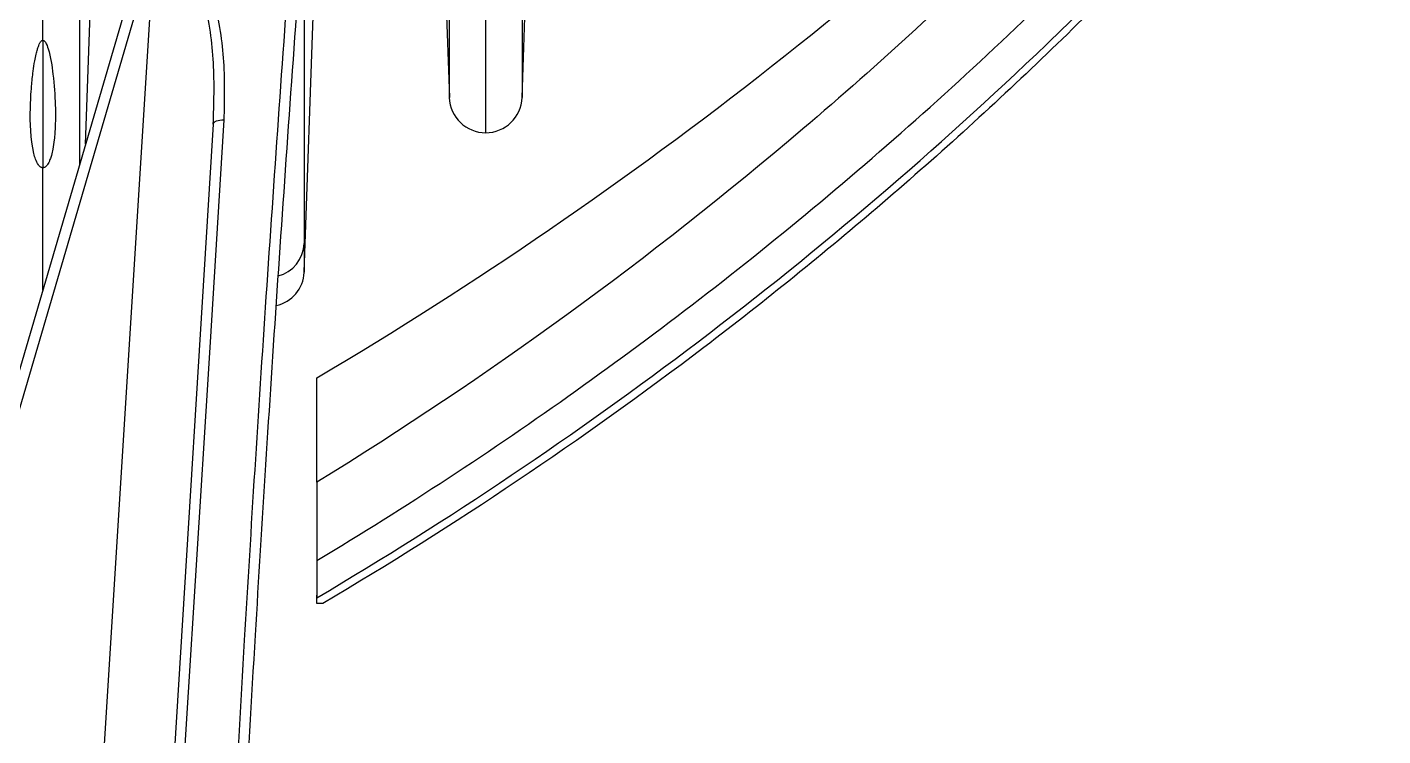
# Model space of a CAD drawing. Extents: x 9.3 to 87.2, y 1.1 to 68.8.
# Drawn here: x 39.07 to 40.999, y 4.63 to 5.639 of the extents above; entities that cross this region are included whole.
import ezdxf

# ---------------------------------------------------------------- set-up
doc = ezdxf.new("R2010")
doc.units = 0
doc.header["$MEASUREMENT"] = 0
doc.layers.add('OBJECT', color=7, linetype='CONTINUOUS')

msp = doc.modelspace()

# ---------------------------------------------------------------- linework, layer by layer
at = {"layer": 'OBJECT'}
for p, q in [((39.7743, 5.5388), (39.7904, 6.0003)), ((39.6576, 5.9148), (39.6708, 5.5388)), ((39.4642, 5.2901), (39.4824, 5.8114)), ((38.8225, 4.3428), (39.2364, 5.7556)), ((39.2507, 5.7504), (38.8385, 4.3428)), ((39.1554, 4.2157), (39.2507, 5.7504)), ((39.1534, 5.4725), (39.1599, 5.658)), ((39.0925, 5.6203), (39.0925, 5.4388)), ((39.335, 5.5011), (39.2552, 4.2165)), ((39.4825, 4.9913), (39.4825, 5.14))]:
    msp.add_line(p, q, dxfattribs=at)
at = {"layer": 'OBJECT', "flags": 128}
for points in [[(39.35, 5.5069), (39.3294, 5.1756), (39.3092, 4.8512), (39.2894, 4.5339), (39.2702, 4.2242)], [(39.335, 5.5011), (39.3354, 5.5023), (39.3363, 5.5035), (39.3377, 5.5046), (39.3395, 5.5055), (39.3418, 5.5062), (39.3444, 5.5066), (39.3471, 5.5069), (39.35, 5.5069)]]:
    msp.add_lwpolyline(points, dxfattribs=at)
at = {"layer": 'OBJECT'}
for centre, radius, start, end in [((36.4205, 10.2998), 6, 300.68604, 315.67495), ((39.7225, 5.5406), 0.0518, 182, 270), ((39.7225, 5.5406), 0.0518, 270, 358), ((39.4148, 5.333), 0.0495, 284.4326, 357.5717), ((39.4142, 5.2918), 0.05, 281.6688, 358)]:
    msp.add_arc(centre, radius, start, end, dxfattribs=at)
for points, knots in [([(39.1443, 7.4248), (39.1443, 7.3669), (39.1443, 7.2215), (39.1443, 6.997), (39.1443, 6.7514), (39.1444, 6.5126), (39.1444, 6.2735), (39.1444, 6.0634), (39.1444, 5.8727), (39.1444, 5.7129), (39.1444, 5.5658), (39.1444, 5.4822), (39.1444, 5.4419)], [0, 0, 0, 0, 0.072037, 0.18067, 0.287151, 0.39391, 0.504973, 0.624355, 0.71169, 0.805476, 0.905932, 1, 1, 1, 1]), ([(39.6708, 5.5388), (39.6708, 5.5425), (39.6708, 5.55), (39.6708, 5.6087), (39.6708, 5.6977), (39.6708, 5.8213), (39.6708, 5.9532), (39.6708, 6.0919), (39.6708, 6.2367), (39.6708, 6.3977), (39.6708, 6.5742), (39.6708, 6.7788), (39.6708, 7.0045), (39.6708, 7.2216), (39.6708, 7.3666), (39.6708, 7.4248)], [0, 0, 0, 0, 0.08602, 0.170676, 0.253119, 0.332476, 0.407805, 0.478951, 0.545935, 0.608976, 0.68551, 0.763919, 0.848697, 0.939215, 1, 1, 1, 1]), ([(39.7743, 7.4248), (39.7743, 7.3613), (39.7743, 7.2062), (39.7743, 6.9764), (39.7743, 6.7406), (39.7743, 6.5271), (39.7743, 6.3265), (39.7743, 6.1439), (39.7743, 5.9852), (39.7743, 5.8457), (39.7743, 5.7128), (39.7743, 5.6152), (39.7743, 5.5511), (39.7743, 5.5429), (39.7743, 5.5388)], [0, 0, 0, 0, 0.0663565, 0.1619168, 0.2506975, 0.3330027, 0.4146365, 0.5014721, 0.5748651, 0.6528443, 0.7353332, 0.8213619, 0.9099109, 1, 1, 1, 1]), ([(39.4825, 4.827), (39.6703, 4.9379), (39.851, 5.0594), (40.1984, 5.3231), (40.3637, 5.4644), (40.5992, 5.69), (40.6756, 5.7676), (40.8242, 5.9271), (40.896, 6.0088), (41.1044, 6.2594), (41.2337, 6.4341), (41.3539, 6.616)], [0, 0, 0, 0, 0.25, 0.25, 0.5, 0.5, 0.625, 0.625, 0.75, 0.75, 1, 1, 1, 1]), ([(41.3535, 6.6153), (41.2358, 6.4317), (41.1081, 6.2559), (40.9016, 6.0038), (40.8303, 5.9217), (40.6825, 5.7614), (40.6064, 5.6835), (40.4499, 5.5325), (40.3695, 5.4594), (40.2045, 5.3178), (40.1198, 5.2493), (39.8595, 5.0512), (39.6788, 4.9297), (39.491, 4.8188)], [0, 0, 0, 0, 0.25, 0.25, 0.375, 0.375, 0.5, 0.5, 0.625, 0.625, 0.75, 0.75, 1, 1, 1, 1]), ([(40.7825, 6.0954), (40.6884, 5.9879), (40.5906, 5.884), (40.4385, 5.7336), (40.3869, 5.6844), (40.2817, 5.5878), (40.2281, 5.5405), (39.9563, 5.3091), (39.726, 5.1413), (39.4825, 4.9913)], [0, 0, 0, 0, 0.25, 0.25, 0.375, 0.375, 0.5, 0.5, 1, 1, 1, 1]), ([(39.0925, 5.6203), (39.0925, 5.6554), (39.0925, 5.724), (39.0925, 5.8539), (39.0925, 5.9542), (39.0925, 6.014)], [0, 0, 0, 0, 0.297548, 0.581289, 1, 1, 1, 1]), ([(39.4825, 4.88), (39.5455, 4.9179), (39.6078, 4.957), (39.7305, 5.0374), (39.791, 5.0788), (39.97, 5.2064), (40.086, 5.296), (40.255, 5.4372), (40.3105, 5.4854), (40.4196, 5.5838), (40.4731, 5.634), (40.6308, 5.7873), (40.732, 5.8933), (40.8294, 6.003)], [0, 0, 0, 0, 0.125, 0.125, 0.25, 0.25, 0.5, 0.5, 0.625, 0.625, 0.75, 0.75, 1, 1, 1, 1]), ([(39.4646, 5.8432), (39.4646, 5.8432), (39.4646, 5.7992), (39.4645, 5.7142), (39.4644, 5.605), (39.4644, 5.5122), (39.4643, 5.4356), (39.4643, 5.373), (39.4642, 5.345), (39.4642, 5.3309)], [0, 0, 0, 0, 0.000002, 0.170587, 0.342357, 0.504657, 0.666958, 0.833479, 1, 1, 1, 1]), ([(39.7225, 5.4888), (39.7225, 5.4914), (39.7225, 5.4965), (39.7225, 5.5364), (39.7225, 5.6015), (39.7225, 5.6977), (39.7225, 5.7851), (39.7225, 5.8279)], [0, 0, 0, 0, 0.194795, 0.387326, 0.576325, 0.792703, 1, 1, 1, 1]), ([(39.335, 5.5011), (39.3359, 5.5301), (39.3376, 5.5887), (39.3261, 5.6694), (39.3095, 5.7316), (39.2884, 5.7584), (39.2821, 5.7665)], [0, 0, 0, 0, 0.318194, 0.64127, 0.891637, 1, 1, 1, 1]), ([(39.2967, 5.7615), (39.3004, 5.7566), (39.3188, 5.7325), (39.3383, 5.6757), (39.352, 5.5948), (39.3507, 5.5364), (39.35, 5.5069)], [0, 0, 0, 0, 0.0671224, 0.3319209, 0.6620183, 1, 1, 1, 1]), ([(39.3493, 4.2242), (39.359, 4.4034), (39.3771, 4.7386), (39.4096, 5.2535), (39.4337, 5.592), (39.4458, 5.7615)], [0, 0, 0, 0, 0.364774, 0.681872, 1, 1, 1, 1]), ([(39.4608, 5.7669), (39.4487, 5.5982), (39.4246, 5.2603), (39.3921, 4.7462), (39.3739, 4.4111), (39.3643, 4.2321)], [0, 0, 0, 0, 0.317095, 0.63522, 1, 1, 1, 1]), ([(39.0925, 5.4388), (39.0922, 5.4389), (39.0915, 5.4389), (39.0903, 5.4393), (39.0881, 5.4406), (39.0828, 5.4472), (39.075, 5.4753), (39.0739, 5.5124), (39.0759, 5.5516), (39.0783, 5.5741), (39.0806, 5.5893), (39.0827, 5.5996), (39.0845, 5.6066), (39.086, 5.6112), (39.0872, 5.6143), (39.0882, 5.6164), (39.0891, 5.6178), (39.0899, 5.6189), (39.0906, 5.6195), (39.0913, 5.62), (39.0919, 5.6202), (39.0923, 5.6203), (39.0925, 5.6203), (39.0925, 5.6203)], [0, 0, 0, 0, 0.002357, 0.005405, 0.010994, 0.029931, 0.119668, 0.476248, 0.647853, 0.763096, 0.840461, 0.892406, 0.927306, 0.950783, 0.966611, 0.977317, 0.984597, 0.989586, 0.994104, 0.996722, 0.998335, 0.999528, 1, 1, 1, 1]), ([(39.0925, 5.6203), (39.0927, 5.6203), (39.093, 5.6202), (39.0936, 5.62), (39.095, 5.6192), (39.0978, 5.6153), (39.1032, 5.5992), (39.1077, 5.5689), (39.1105, 5.5324), (39.1105, 5.5015), (39.1091, 5.4808), (39.1071, 5.4668), (39.105, 5.4575), (39.1029, 5.4511), (39.1011, 5.4468), (39.0995, 5.444), (39.0981, 5.442), (39.0967, 5.4406), (39.0954, 5.4396), (39.0941, 5.4391), (39.0933, 5.4389), (39.0927, 5.4388), (39.0925, 5.4388)], [0, 0, 0, 0, 0.001182, 0.002726, 0.005595, 0.017957, 0.066758, 0.261139, 0.502011, 0.663717, 0.772413, 0.845604, 0.894995, 0.928416, 0.951116, 0.966611, 0.977268, 0.98468, 0.992579, 0.995737, 0.998394, 1, 1, 1, 1]), ([(39.0925, 5.2646), (39.0925, 5.2867), (39.0925, 5.3327), (39.0925, 5.4026), (39.0925, 5.4388)], [0, 0, 0, 0, 0.481392, 1, 1, 1, 1]), ([(39.4642, 5.3309), (39.4642, 5.3191), (39.4642, 5.2952), (39.4642, 5.2918), (39.4642, 5.2901)], [0, 0, 0, 0, 0.498034, 1, 1, 1, 1]), ([(39.4825, 4.9913), (39.4825, 4.9789), (39.4825, 4.9668), (39.4825, 4.9492), (39.4825, 4.9434), (39.4825, 4.9323), (39.4825, 4.927), (39.4825, 4.9169), (39.4825, 4.9121), (39.4825, 4.9031), (39.4825, 4.899), (39.4825, 4.8882), (39.4825, 4.8828), (39.4825, 4.88)], [0, 0, 0, 0, 0.25, 0.25, 0.375, 0.375, 0.5, 0.5, 0.625, 0.625, 0.75, 0.75, 1, 1, 1, 1]), ([(39.491, 4.8188), (39.4914, 4.8188), (39.4903, 4.8188), (39.487, 4.8188), (39.4848, 4.8188), (39.4825, 4.8188)], [0, 0, 0, 0, 0.5, 0.5, 1, 1, 1, 1])]:
    msp.add_open_spline(points, degree=3, knots=knots, dxfattribs=at)
for points in [[(39.4825, 4.88), (39.4825, 4.8574), (39.4825, 4.8396), (39.4825, 4.827)], [(39.4825, 4.8188), (39.4825, 4.8221), (39.4825, 4.8263), (39.4825, 4.8307)]]:
    msp.add_open_spline(points, degree=3, dxfattribs=at)

doc.saveas('drawing.dxf')
